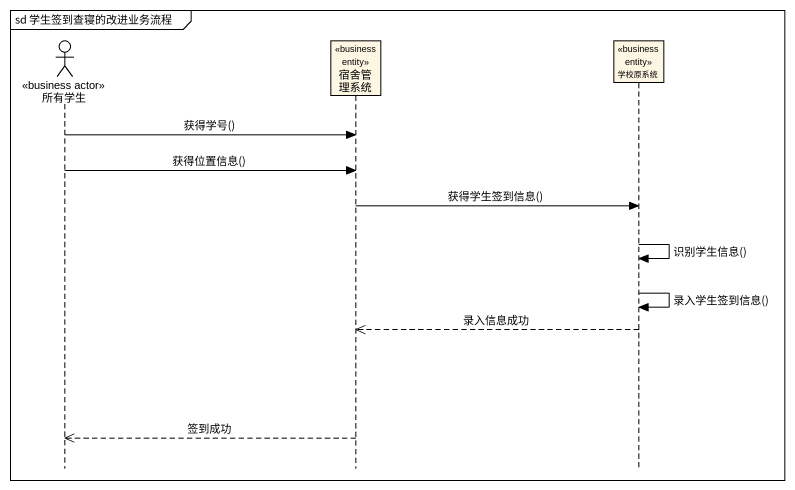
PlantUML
@startuml
mainframe sd 学生签到查寝的改进业务流程
hide footbox
actor 所有学生 <<business actor>>
participant 宿舍管理系统 <<business entity>>
participant 学校原系统 <<business entity>>

所有学生 -> 宿舍管理系统 : 获得学号()
所有学生 -> 宿舍管理系统 : 获得位置信息()
宿舍管理系统 -> 学校原系统 : 获得学生签到信息()
学校原系统 -> 学校原系统 : 识别学生信息()
学校原系统 -> 学校原系统 : 录入学生签到信息()
学校原系统 -->> 宿舍管理系统 : 录入信息成功
宿舍管理系统 -->> 所有学生 : 签到成功
@enduml
